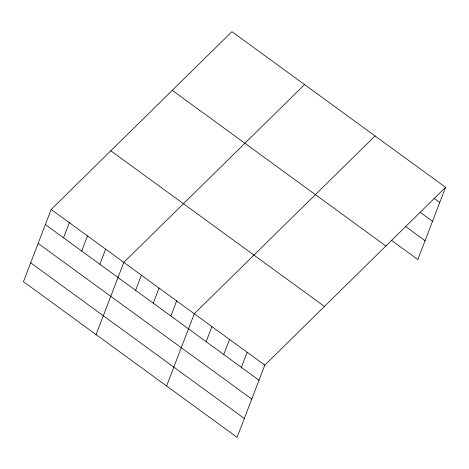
<?xml version="1.0" encoding="UTF-8"?>
<svg xmlns="http://www.w3.org/2000/svg" width="469" height="469" viewBox="0 0 469 469"><rect width="100%" height="100%" fill="white"/><g stroke="black" fill="none" stroke-linecap="round" stroke-linejoin="round"><path stroke-width="0.7" d="M51.168 209.461L23.45 281.676L237.074 437.337L264.797 365.122L445.55 187.324L231.926 31.663L51.168 209.461L264.797 365.122M63.526 237.801L69.33 222.693M81.688 251.032L87.486 235.925M99.844 264.264L105.642 249.156M96.081 334.596L123.804 262.388L304.557 84.59M135.629 290.334L141.427 275.227M153.252 303.179L159.05 288.072M170.874 316.018L176.672 300.91M166.577 385.969L194.301 313.755L375.053 135.957M206.126 341.702L211.924 326.594M223.748 354.546L229.546 339.439M241.371 367.385L247.169 352.278M445.55 187.324L417.832 259.539L391.392 240.275M433.878 198.153L439.752 202.438M420.177 212.293L432.518 221.28M405.679 226.568L425.066 240.697M172.275 90.335L385.899 246.002M110.819 150.789L324.442 306.45M45.37 224.569L258.999 380.23M38.136 243.411L251.765 399.072M30.684 262.828L244.308 418.489"/></g></svg>
